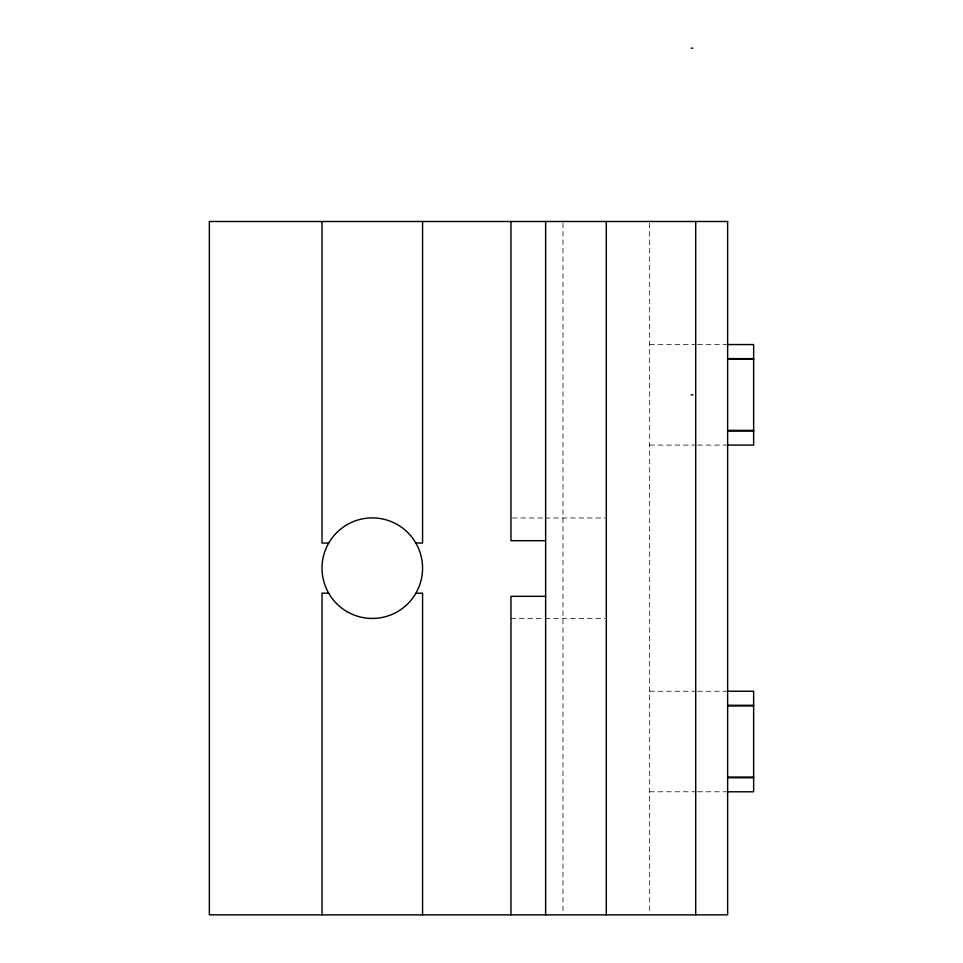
<?xml version="1.0" encoding="UTF-8"?>
<svg xmlns="http://www.w3.org/2000/svg" width="963" height="963" viewBox="0 0 963 963"><rect width="100%" height="100%" fill="white"/><g stroke="black" fill="none" stroke-linecap="round" stroke-linejoin="round"><path stroke-width="0.72" stroke-dasharray="4.82 3.61" d="M649.64 344.561L696.141 344.561M697.645 344.561L727.643 344.561M649.64 445.099L696.141 445.099M697.645 445.099L727.643 445.099M512.46 517.974L543.746 517.974M545.227 517.974L604.812 517.974M510.968 618.366L543.746 618.366M545.227 618.366L604.812 618.366M649.64 691.241L696.141 691.241M697.645 691.241L727.643 691.241M649.64 791.779L696.141 791.779M697.645 791.779L727.643 791.779M649.64 222.995L649.64 913.345M562.97 222.995L562.97 913.345"/><path stroke-width="1.44" d="M415.835 593.304L422.564 593.112L422.564 914.85M691.241 48.15L692.975 48.15M727.643 344.561L753.644 344.561L753.644 445.099L727.643 445.099M727.643 358.609L753.644 358.609M727.643 359.283L753.644 359.283M691.241 394.83L692.975 394.83M727.643 430.377L753.644 430.377M727.643 431.051L753.644 431.051M545.636 540.7L510.968 540.7L510.968 221.49M328.756 543.036L322.027 543.036L322.027 221.49M415.835 543.036L422.564 543.036L422.564 221.49M545.636 596.314L510.968 596.314L510.968 914.85M727.643 691.241L753.644 691.241L753.644 791.779L727.643 791.779M727.643 705.289L753.644 705.289M727.643 705.963L753.644 705.963M727.643 777.057L753.644 777.057M727.643 777.731L753.644 777.731M328.756 593.304L322.027 593.112L322.027 914.85M695.707 221.49L695.707 914.85M606.305 221.49L606.305 914.85M545.636 221.49L545.636 914.85M727.643 221.49L209.356 221.49L209.356 914.85L727.643 914.85L727.643 221.49M347.161 611.71A50.269 50.269 0 0 0 422.564 568.17A50.269 50.269 0 0 0 347.161 524.63A50.269 50.269 0 0 0 347.161 611.71"/></g></svg>
